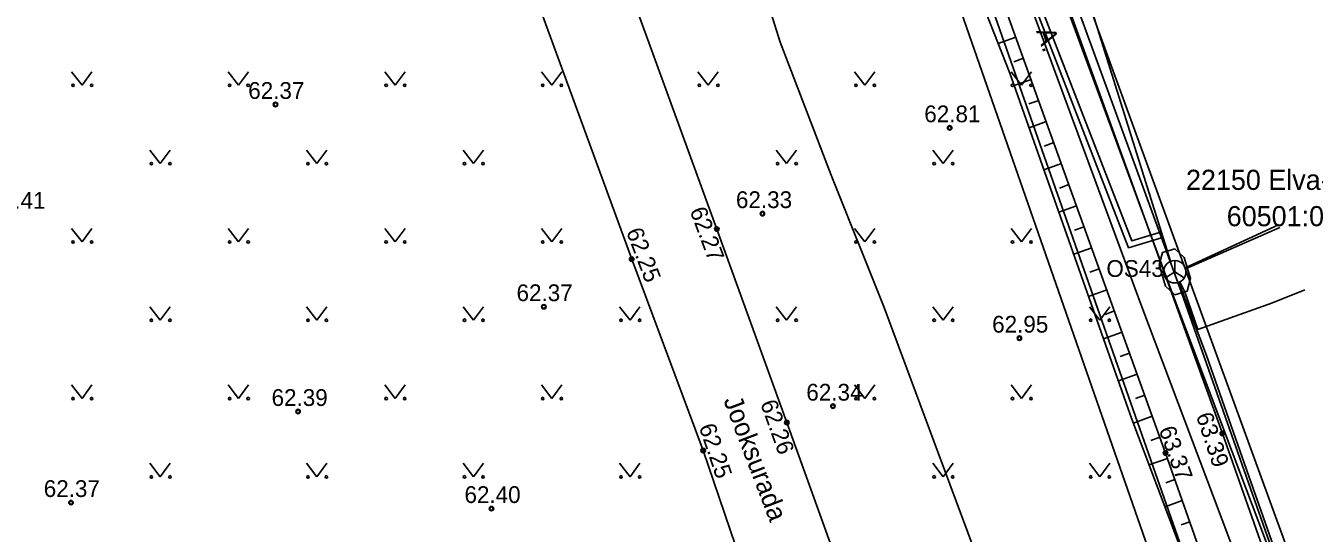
# Model space of a CAD drawing. Extents: x 635055 to 635588, y 6468300 to 6468776.
# Drawn here: x 635442 to 635499.6, y 6468511 to 6468533.7 of the extents above; entities that cross this region are included whole.
import ezdxf

# ---------------------------------------------------------------- set-up
doc = ezdxf.new("R2010")
doc.units = 0
for name, color, linetype in [('Default', 7, 'Continuous'), ('HALJASTUS', 7, 'Continuous'), ('HORISONTAAL-EH2000', 7, 'Continuous'), ('KORGUS-EH2000', 7, 'Continuous'), ('KTRASS', 7, 'Continuous'), ('MOOTMPUNKT', 7, 'Continuous'), ('MOOTPIIR', 7, 'Continuous'), ('MPOHULIIN', 7, 'Continuous'), ('PIIR', 7, 'Continuous'), ('RELJEEF', 7, 'Continuous'), ('SIKAEV', 7, 'Continuous'), ('SITRASS', 7, 'Continuous'), ('TEE', 7, 'Continuous'), ('VTRASS', 7, 'Continuous')]:
    doc.layers.add(name, color=color, linetype=linetype)

# ---------------------------------------------------------------- blocks, each defined once
blk = doc.blocks.new('SIKAEV')
at = {"layer": 'Default'}
for p, q in [((0, 0), (-83, -55)), ((0, 100), (0, 0)), ((0, 0), (83, -55))]:
    blk.add_line(p, q, dxfattribs=at)
blk.add_circle((0, 0), 100, dxfattribs=at)

msp = doc.modelspace()

# ---------------------------------------------------------------- linework, layer by layer
at = {"layer": 'HALJASTUS'}
for p, q in [((635444.025, 6468531.63), (635444.489, 6468531.024)), ((635444.489, 6468531.024), (635444.934, 6468531.63)), ((635451.025, 6468531.63), (635451.489, 6468531.024)), ((635451.489, 6468531.024), (635451.934, 6468531.63)), ((635458.025, 6468531.63), (635458.489, 6468531.024)), ((635458.489, 6468531.024), (635458.934, 6468531.63)), ((635465.025, 6468531.63), (635465.489, 6468531.024)), ((635465.489, 6468531.024), (635465.934, 6468531.63)), ((635472.025, 6468531.63), (635472.489, 6468531.024)), ((635472.489, 6468531.024), (635472.934, 6468531.63)), ((635479.025, 6468531.63), (635479.489, 6468531.024)), ((635479.489, 6468531.024), (635479.934, 6468531.63)), ((635486.025, 6468531.63), (635486.489, 6468531.024)), ((635486.489, 6468531.024), (635486.934, 6468531.63)), ((635447.525, 6468528.13), (635447.989, 6468527.524)), ((635447.989, 6468527.524), (635448.434, 6468528.13)), ((635454.525, 6468528.13), (635454.989, 6468527.524)), ((635454.989, 6468527.524), (635455.434, 6468528.13)), ((635461.525, 6468528.13), (635461.989, 6468527.524)), ((635461.989, 6468527.524), (635462.434, 6468528.13)), ((635475.525, 6468528.13), (635475.989, 6468527.524)), ((635475.989, 6468527.524), (635476.434, 6468528.13)), ((635482.525, 6468528.13), (635482.989, 6468527.524)), ((635482.989, 6468527.524), (635483.434, 6468528.13)), ((635444.025, 6468524.63), (635444.489, 6468524.024)), ((635444.489, 6468524.024), (635444.934, 6468524.63)), ((635451.025, 6468524.63), (635451.489, 6468524.024)), ((635451.489, 6468524.024), (635451.934, 6468524.63)), ((635458.025, 6468524.63), (635458.489, 6468524.024)), ((635458.489, 6468524.024), (635458.934, 6468524.63)), ((635465.025, 6468524.63), (635465.489, 6468524.024)), ((635465.489, 6468524.024), (635465.934, 6468524.63)), ((635479.025, 6468524.63), (635479.489, 6468524.024)), ((635479.489, 6468524.024), (635479.934, 6468524.63)), ((635486.025, 6468524.63), (635486.489, 6468524.024)), ((635486.489, 6468524.024), (635486.934, 6468524.63)), ((635447.525, 6468521.13), (635447.989, 6468520.524)), ((635447.989, 6468520.524), (635448.434, 6468521.13)), ((635454.525, 6468521.13), (635454.989, 6468520.524)), ((635454.989, 6468520.524), (635455.434, 6468521.13)), ((635461.525, 6468521.13), (635461.989, 6468520.524)), ((635461.989, 6468520.524), (635462.434, 6468521.13)), ((635468.525, 6468521.13), (635468.989, 6468520.524)), ((635468.989, 6468520.524), (635469.434, 6468521.13)), ((635475.525, 6468521.13), (635475.989, 6468520.524)), ((635475.989, 6468520.524), (635476.434, 6468521.13)), ((635482.525, 6468521.13), (635482.989, 6468520.524)), ((635482.989, 6468520.524), (635483.434, 6468521.13)), ((635489.525, 6468521.13), (635489.989, 6468520.524)), ((635489.989, 6468520.524), (635490.434, 6468521.13)), ((635444.025, 6468517.63), (635444.489, 6468517.024)), ((635444.489, 6468517.024), (635444.934, 6468517.63)), ((635451.025, 6468517.63), (635451.489, 6468517.024)), ((635451.489, 6468517.024), (635451.934, 6468517.63)), ((635458.025, 6468517.63), (635458.489, 6468517.024)), ((635458.489, 6468517.024), (635458.934, 6468517.63)), ((635465.025, 6468517.63), (635465.489, 6468517.024)), ((635465.489, 6468517.024), (635465.934, 6468517.63)), ((635479.025, 6468517.63), (635479.489, 6468517.024)), ((635479.489, 6468517.024), (635479.934, 6468517.63)), ((635486.025, 6468517.63), (635486.489, 6468517.024)), ((635486.489, 6468517.024), (635486.934, 6468517.63)), ((635447.525, 6468514.13), (635447.989, 6468513.524)), ((635447.989, 6468513.524), (635448.434, 6468514.13)), ((635454.525, 6468514.13), (635454.989, 6468513.524)), ((635454.989, 6468513.524), (635455.434, 6468514.13)), ((635461.525, 6468514.13), (635461.989, 6468513.524)), ((635461.989, 6468513.524), (635462.434, 6468514.13)), ((635468.525, 6468514.13), (635468.989, 6468513.524)), ((635468.989, 6468513.524), (635469.434, 6468514.13)), ((635482.525, 6468514.13), (635482.989, 6468513.524)), ((635482.989, 6468513.524), (635483.434, 6468514.13)), ((635489.525, 6468514.13), (635489.989, 6468513.524)), ((635489.989, 6468513.524), (635490.434, 6468514.13))]:
    msp.add_line(p, q, dxfattribs=at)
msp.add_lwpolyline([(635467.96, 6468447.952), (635507.9, 6468465.188), (635482.898, 6468536.875), (635481.137, 6468538.608)], dxfattribs=at)
for centre in [(635444.088, 6468531.024), (635444.917, 6468531.024), (635451.088, 6468531.024), (635451.917, 6468531.024), (635458.088, 6468531.024), (635458.917, 6468531.024), (635465.088, 6468531.024), (635465.917, 6468531.024), (635472.088, 6468531.024), (635472.917, 6468531.024), (635479.088, 6468531.024), (635479.917, 6468531.024), (635486.088, 6468531.024), (635486.917, 6468531.024), (635447.588, 6468527.524), (635448.417, 6468527.524), (635454.588, 6468527.524), (635455.417, 6468527.524), (635461.588, 6468527.524), (635462.417, 6468527.524), (635475.588, 6468527.524), (635476.417, 6468527.524), (635482.588, 6468527.524), (635483.417, 6468527.524), (635444.088, 6468524.024), (635444.917, 6468524.024), (635451.088, 6468524.024), (635451.917, 6468524.024), (635458.088, 6468524.024), (635458.917, 6468524.024), (635465.088, 6468524.024), (635465.917, 6468524.024), (635479.088, 6468524.024), (635479.917, 6468524.024), (635486.088, 6468524.024), (635486.917, 6468524.024), (635447.588, 6468520.524), (635448.417, 6468520.524), (635454.588, 6468520.524), (635455.417, 6468520.524), (635461.588, 6468520.524), (635462.417, 6468520.524), (635468.588, 6468520.524), (635469.417, 6468520.524), (635475.588, 6468520.524), (635476.417, 6468520.524), (635482.588, 6468520.524), (635483.417, 6468520.524), (635489.588, 6468520.524), (635490.417, 6468520.524), (635444.088, 6468517.024), (635444.917, 6468517.024), (635451.088, 6468517.024), (635451.917, 6468517.024), (635458.088, 6468517.024), (635458.917, 6468517.024), (635465.088, 6468517.024), (635465.917, 6468517.024), (635479.088, 6468517.024), (635479.917, 6468517.024), (635486.088, 6468517.024), (635486.917, 6468517.024), (635447.588, 6468513.524), (635448.417, 6468513.524), (635454.588, 6468513.524), (635455.417, 6468513.524), (635461.588, 6468513.524), (635462.417, 6468513.524), (635468.588, 6468513.524), (635469.417, 6468513.524), (635482.588, 6468513.524), (635483.417, 6468513.524), (635489.588, 6468513.524), (635490.417, 6468513.524)]:
    msp.add_circle(centre, 0.055, dxfattribs=at)
at = {"layer": 'HORISONTAAL-EH2000'}
msp.add_lwpolyline([(635485.181, 6468508.118), (635482.767, 6468514.605), (635480.347, 6468521.087), (635477.982, 6468527.002), (635475.697, 6468532.948), (635474.471, 6468536.899), (635472.928, 6468542.912), (635471.38, 6468548.921), (635469.061, 6468556.415), (635467.896, 6468560.162), (635466.845, 6468563.945), (635466.312, 6468566.794), (635465.9, 6468571.136), (635465.407, 6468575.468)], dxfattribs=at)
at = {"layer": 'KORGUS-EH2000'}
for centre in [(635453.14, 6468530.165), (635483.278, 6468529.12), (635474.909, 6468525.286), (635472.868, 6468524.597), (635469.063, 6468523.254), (635465.135, 6468521.126), (635486.399, 6468519.72), (635478.061, 6468516.681), (635454.148, 6468516.443), (635476, 6468515.952), (635495.471, 6468515.463), (635472.261, 6468514.701), (635492.933, 6468514.588), (635443.997, 6468512.375), (635462.793, 6468512.106)]:
    msp.add_circle(centre, 0.1, dxfattribs=at)
at = {"layer": 'KTRASS'}
msp.add_lwpolyline([(635461.797, 6468647.998), (635458.05, 6468637.76), (635456.92, 6468632.35), (635458.88, 6468623.4), (635461.45, 6468607.4), (635465.74, 6468591.2), (635476.8, 6468561.23), (635483.75, 6468543.18), (635491.28, 6468523.76), (635492.748, 6468524.212)], dxfattribs=at)
at = {"layer": 'MOOTMPUNKT'}
for centre in [(635453.14, 6468530.165), (635483.278, 6468529.12), (635474.909, 6468525.286), (635472.868, 6468524.597), (635469.063, 6468523.254), (635465.135, 6468521.126), (635486.399, 6468519.72), (635478.061, 6468516.681), (635454.148, 6468516.443), (635476, 6468515.952), (635495.471, 6468515.463), (635472.261, 6468514.701), (635492.933, 6468514.588), (635443.997, 6468512.375), (635462.793, 6468512.106)]:
    msp.add_circle(centre, 0.075, dxfattribs=at)
at = {"layer": 'MOOTPIIR'}
msp.add_lwpolyline([(635376.38, 6468559.29), (635369.15, 6468578.33), (635370.373, 6468591.763), (635460.261, 6468648.808), (635465.6, 6468645.99), (635463.27, 6468633.37), (635462.31, 6468623.13), (635463.03, 6468610.95), (635467.357, 6468595.601), (635471.475, 6468584.399), (635484.467, 6468546.908), (635493.641, 6468521.762), (635511.223, 6468471.877), (635514.739, 6468458.59), (635510.462, 6468457.176), (635419.91, 6468423.39), (635417.257, 6468426.302), (635395.891, 6468485.244), (635377.42, 6468556.55)], close=True, dxfattribs=at)
at = {"layer": 'MPOHULIIN'}
msp.add_lwpolyline([(635516.534, 6468459.224), (635501.338, 6468502.185), (635486.087, 6468544.023)], dxfattribs=at)
at = {"layer": 'PIIR'}
for points in [[(635510.65, 6468471.35), (635491.82, 6468521.24), (635482.55, 6468546.35), (635469.26, 6468583.48), (635466.12, 6468594.81), (635463.03, 6468610.95), (635462.31, 6468623.13), (635463.27, 6468633.37), (635465.6, 6468645.99), (635467.93, 6468652.45), (635470.21, 6468659.63), (635475.97, 6468673.52), (635482.48, 6468687.11)], [(635512.09, 6468471.78), (635493.23, 6468521.75), (635483.97, 6468546.83), (635470.66, 6468584.01), (635467.54, 6468595.3), (635464.51, 6468611.17), (635463.81, 6468623.01), (635464.76, 6468633.19), (635467.04, 6468645.57), (635469.33, 6468651.92), (635471.6, 6468659.07), (635477.38, 6468673), (635483.86, 6468686.52)], [(635483.86, 6468686.52), (635477.38, 6468673), (635471.6, 6468659.07), (635469.33, 6468651.92), (635467.04, 6468645.57), (635464.76, 6468633.19), (635463.81, 6468623.01), (635464.51, 6468611.17), (635467.54, 6468595.3), (635470.66, 6468584.01), (635483.97, 6468546.83), (635493.23, 6468521.75), (635512.09, 6468471.78)], [(635286.03, 6468653.14), (635300.57, 6468664.83), (635316.16, 6468676.61), (635348.32, 6468627.48), (635305.49, 6468598.32), (635341.2, 6468547.43), (635377.42, 6468556.55), (635369.15, 6468578.33), (635371.53, 6468589.97), (635443.02, 6468636.29), (635459.58, 6468607.43), (635509.37, 6468465.57), (635505.89, 6468453.29), (635419.93, 6468423.46), (635417.77, 6468426.64), (635397.67, 6468485.59), (635329.94, 6468447.59), (635308.83, 6468435.7), (635264.27, 6468410.65)]]:
    msp.add_lwpolyline(points, dxfattribs=at)
msp.add_lwpolyline([(635443.02, 6468636.29), (635467.93, 6468652.45), (635465.6, 6468645.99), (635463.27, 6468633.37), (635462.31, 6468623.13), (635463.03, 6468610.95), (635466.12, 6468594.81), (635469.26, 6468583.48), (635482.55, 6468546.35), (635491.82, 6468521.24), (635510.65, 6468471.35), (635516.12, 6468456.85), (635514.17, 6468456.18), (635512.61, 6468455.63), (635505.89, 6468453.29), (635509.37, 6468465.57), (635459.58, 6468607.43)], close=True, dxfattribs=at)
at = {"layer": 'RELJEEF'}
for p, q in [((635486.243, 6468533.169), (635485.455, 6468532.884)), ((635486.582, 6468532.228), (635486.146, 6468532.07)), ((635486.921, 6468531.287), (635486.167, 6468531.014)), ((635487.26, 6468530.346), (635486.826, 6468530.19)), ((635487.598, 6468529.405), (635486.832, 6468529.128)), ((635487.937, 6468528.465), (635487.506, 6468528.309)), ((635488.276, 6468527.524), (635487.497, 6468527.242)), ((635488.615, 6468526.583), (635488.186, 6468526.428)), ((635488.953, 6468525.642), (635488.163, 6468525.356)), ((635489.292, 6468524.701), (635488.867, 6468524.547)), ((635489.631, 6468523.76), (635488.828, 6468523.47)), ((635489.97, 6468522.819), (635489.547, 6468522.666)), ((635490.308, 6468521.878), (635489.493, 6468521.584)), ((635490.647, 6468520.938), (635490.227, 6468520.786)), ((635490.986, 6468519.997), (635490.159, 6468519.697)), ((635491.324, 6468519.056), (635490.907, 6468518.905)), ((635491.663, 6468518.115), (635490.824, 6468517.811)), ((635492.002, 6468517.174), (635491.588, 6468517.024)), ((635492.341, 6468516.233), (635491.493, 6468515.927)), ((635492.679, 6468515.292), (635492.268, 6468515.143)), ((635493.017, 6468514.351), (635492.201, 6468514.056)), ((635493.349, 6468513.408), (635492.948, 6468513.263)), ((635493.682, 6468512.465), (635492.909, 6468512.185)), ((635494.014, 6468511.521), (635493.628, 6468511.382))]:
    msp.add_line(p, q, dxfattribs=at)
msp.add_lwpolyline([(635459.417, 6468632.631), (635459.223, 6468632.123), (635458.05, 6468626.904), (635458.182, 6468620.501), (635458.988, 6468613.001), (635459.918, 6468607.544), (635461.664, 6468600.654), (635462.997, 6468596.277), (635464.838, 6468590.531), (635467.096, 6468584.522), (635469.821, 6468576.537), (635472.974, 6468567.669), (635476.688, 6468556.719), (635480.318, 6468546.948), (635483.307, 6468538.357), (635485.974, 6468531.561), (635491.424, 6468516.11), (635494.487, 6468508.015)], dxfattribs=at)
at = {"layer": 'SIKAEV'}
msp.add_lwpolyline([(635492.651, 6468522.993), (635492.929, 6468522.053), (635493.346, 6468521.666), (635493.902, 6468521.83), (635494.041, 6468522.383), (635493.763, 6468523.322), (635493.346, 6468523.71), (635492.79, 6468523.545)], close=True, dxfattribs=at)
at = {"layer": 'SITRASS'}
for points in [[(635493.16, 6468523.162), (635466.751, 6468607.309), (635466.751, 6468607.309), (635466.483, 6468621.092)], [(635493.813, 6468522.858), (635497.985, 6468524.792)], [(635493.826, 6468522.82), (635498.041, 6468524.665)], [(635515.986, 6468458.616), (635513.816, 6468464.881), (635496.651, 6468513.549), (635494.763, 6468518.949), (635493.523, 6468522.22)], [(635493.57, 6468522.241), (635493.791, 6468521.798), (635494.381, 6468520.112), (635497.716, 6468521.3), (635499.159, 6468521.879)]]:
    msp.add_lwpolyline(points, dxfattribs=at)
at = {"layer": 'TEE'}
for points in [[(635504.119, 6468490.917), (635495.471, 6468515.463), (635486.675, 6468539.832), (635478.021, 6468564.329), (635470.624, 6468585.422), (635467.544, 6468594.341), (635465.768, 6468599.812), (635464.93, 6468602.911), (635464.386, 6468605.098), (635463.838, 6468607.351), (635463.388, 6468609.498), (635463.026, 6468611.313), (635462.733, 6468613.757), (635462.419, 6468616.659), (635462.326, 6468618.919), (635462.231, 6468621.602), (635462.141, 6468625.203), (635462.113, 6468630.204), (635462.068, 6468633.177), (635462.487, 6468633.145), (635463.113, 6468633.045)], [(635467.997, 6468584.624), (635475.544, 6468563.55), (635484.143, 6468539.003), (635492.933, 6468514.588), (635501.594, 6468490.026)], [(635441.27, 6468559.384), (635443.686, 6468559.489), (635445.955, 6468559.28), (635447.819, 6468558.858), (635449.741, 6468558.334), (635451.551, 6468557.782), (635452.954, 6468557.232), (635454.298, 6468556.636), (635455.754, 6468555.904), (635457.044, 6468555.108), (635458.288, 6468554.241), (635459.176, 6468553.477), (635459.962, 6468552.719), (635460.693, 6468551.878), (635461.488, 6468550.806), (635462.249, 6468549.799), (635463.007, 6468548.768), (635463.691, 6468547.75), (635464.293, 6468546.569), (635464.987, 6468545.171), (635468.614, 6468536.298), (635472.868, 6468524.597), (635476, 6468515.952), (635479.951, 6468504.987)], [(635440.778, 6468555.21), (635442.258, 6468555.371), (635443.383, 6468555.408), (635444.629, 6468555.391), (635445.767, 6468555.223), (635446.907, 6468554.941), (635448.218, 6468554.437), (635449.705, 6468553.808), (635451.307, 6468553.111), (635452.661, 6468552.403), (635453.812, 6468551.799), (635455.169, 6468550.844), (635456.373, 6468549.877), (635457.302, 6468548.971), (635458.163, 6468547.983), (635459.058, 6468547.026), (635460.244, 6468545.53), (635461.224, 6468543.72), (635462.148, 6468541.763), (635464.824, 6468534.855), (635469.063, 6468523.254), (635472.261, 6468514.701), (635476.108, 6468503.41)]]:
    msp.add_lwpolyline(points, dxfattribs=at)
at = {"layer": 'VTRASS'}
msp.add_lwpolyline([(635462.175, 6468647.798), (635459.63, 6468641), (635458.38, 6468637.65), (635457.42, 6468632.54), (635459.32, 6468623.53), (635461.89, 6468607.58), (635466.14, 6468591.32), (635477.04, 6468561.29), (635483.98, 6468543.27), (635491.43, 6468524.07), (635492.661, 6468524.449)], dxfattribs=at)

# ---------------------------------------------------------------- block references
at = {"layer": 'SIKAEV', "xscale": 0.005, "yscale": 0.005}
msp.add_blockref('SIKAEV', (635493.346, 6468522.688), dxfattribs=at)

# ---------------------------------------------------------------- texts
at = {"layer": 'KORGUS-EH2000'}
for s, p in [('62.37', (635451.921, 6468530.415)), ('62.81', (635482.146, 6468529.37)), ('62.41', (635440.346, 6468525.502)), ('62.33', (635473.726, 6468525.536)), ('62.37', (635463.916, 6468521.376)), ('62.95', (635485.18, 6468519.97)), ('62.39', (635452.964, 6468516.693)), ('62.34', (635476.872, 6468516.931)), ('62.37', (635442.778, 6468512.625)), ('62.40', (635461.588, 6468512.356))]:
    msp.add_text(s, height=0.75, dxfattribs=at).set_placement(p)
for s, rotation, p in [('62.27', 290.54305, (635471.646, 6468525.425)), ('62.25', 290.83266, (635468.805, 6468524.492)), ('62.26', 289.75676, (635474.802, 6468516.816)), ('63.39', 288.4709, (635494.283, 6468516.264)), ('62.25', 288.76235, (635472.058, 6468515.763)), ('63.37', 289.65174, (635492.619, 6468515.642))]:
    msp.add_text(s, height=0.75, rotation=rotation, dxfattribs=at).set_placement(p)
at = {"layer": 'PIIR'}
for s, p in [('22150 Elva-Puhja tee', (635493.846, 6468526.348)), ('60501:004:0015', (635495.668, 6468524.724))]:
    msp.add_text(s, height=0.9, dxfattribs=at).set_placement(p)
at = {"layer": 'SIKAEV'}
msp.add_text('OS43', height=0.75, dxfattribs=at).set_placement((635490.286, 6468522.461))
at = {"layer": 'TEE'}
for s, rotation, p in [('A.', 288.7153, (635487.138, 6468533.449)), ('Jooksurada', 290.92172, (635473.154, 6468516.951))]:
    msp.add_text(s, height=0.85, rotation=rotation, dxfattribs=at).set_placement(p)

doc.saveas('drawing.dxf')
